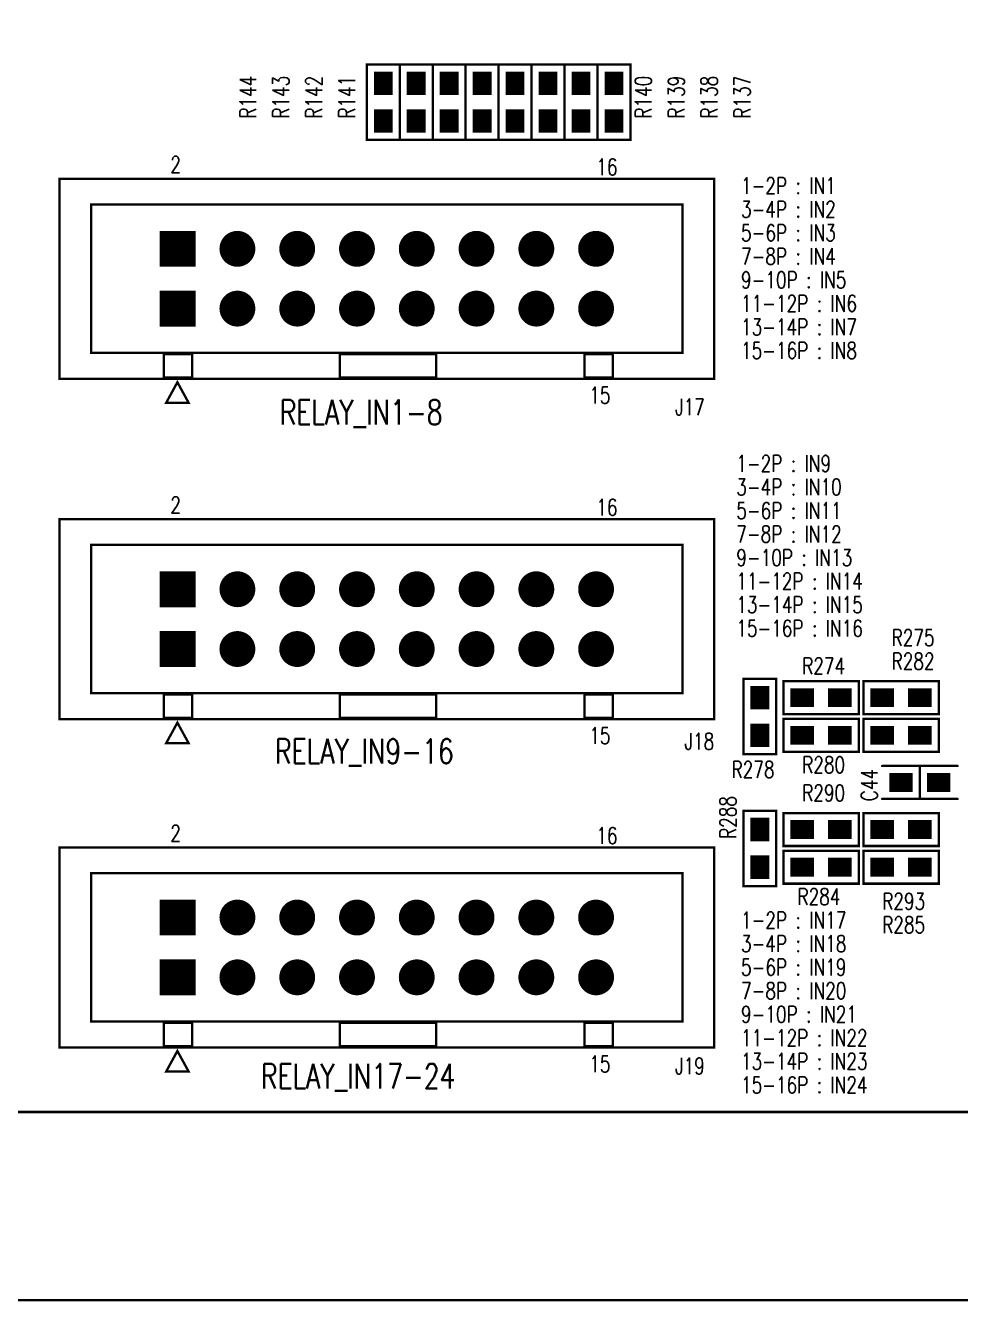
# Model space of a CAD drawing. Extents: x -22 to 239, y -29 to 162.
# Drawn here: x 103.8 to 143.5, y -8.1 to 46.2 of the extents above; entities that cross this region are included whole.
import ezdxf

# ---------------------------------------------------------------- set-up
doc = ezdxf.new("R2010")
doc.units = 0
for name, color, linetype in [('2D_LINE_00', 150, 'CONTINUOUS'), ('BOARD_OUTLINE_00', 255, 'CONTINUOUS'), ('DRIL_NPLTE_THRU_01', 5, 'CONTINUOUS'), ('DRIL_NPLTE_THRU_02', 106, 'CONTINUOUS'), ('DRIL_NPLTE_THRU_03', 96, 'CONTINUOUS'), ('DRIL_NPLTE_THRU_04', 34, 'CONTINUOUS'), ('DRIL_PLTE_THRU_01', 5, 'CONTINUOUS'), ('DRIL_PLTE_THRU_02', 106, 'CONTINUOUS'), ('DRIL_PLTE_THRU_03', 96, 'CONTINUOUS'), ('DRIL_PLTE_THRU_04', 34, 'CONTINUOUS'), ('DRIL_SYMBOL', 255, 'CONTINUOUS'), ('PADS_BOT', 43, 'CONTINUOUS'), ('PADS_INNER', 186, 'CONTINUOUS'), ('PADS_TOP', 186, 'CONTINUOUS'), ('PART_NAME_01', 3, 'CONTINUOUS'), ('PART_TOP_2DLINE_00', 150, 'CONTINUOUS'), ('PART_TOP_TEXT_126', 255, 'CONTINUOUS'), ('TEXT_126', 255, 'CONTINUOUS')]:
    doc.layers.add(name, color=color, linetype=linetype)
doc.styles.add('W0$1', font='simplex', dxfattribs={"width": 0.75})
doc.styles.add('W0$15', font='simplex', dxfattribs={"width": 0.75})

# ---------------------------------------------------------------- blocks, each defined once
blk = doc.blocks.new('BOARD_100')
at = {"layer": 'BOARD_OUTLINE_00', "const_width": 0.1}
blk.add_lwpolyline([(0, -1, -0.414214), (1, 0), (237, 0, -0.414214), (238, -1), (238, -149, -0.414214), (237, -150), (1, -150, -0.414214), (0, -149)], format="xyb", close=True, dxfattribs=at)
blk = doc.blocks.new('DRAWING_3')
at = {"layer": '2D_LINE_00', "const_width": 0.1}
blk.add_lwpolyline([(0.052, -1.226), (238.052, -1.226), (238.052, -9.226), (0.052, -9.226)], close=True, dxfattribs=at)
blk = doc.blocks.new('SMOOTH_0$1')
at = {"const_width": 0.05}
blk.add_lwpolyline([(-0.025, 0, 1), (0.025, 0, 1)], format="xyb", close=True, dxfattribs=at)
blk = doc.blocks.new('PART_BODY_TOP_36')
at = {"layer": 'PART_TOP_2DLINE_00', "const_width": 0.1}
for points in [[(-1.599946, 0.700024), (1.599946, 0.700024)], [(0, 0.700024), (0, -0.700024)], [(-1.599946, -0.700024), (1.599946, -0.700024)]]:
    blk.add_lwpolyline(points, dxfattribs=at)
at = {"layer": 'PART_TOP_2DLINE_00'}
for p in [(-1.599946, 0.700024), (0, 0.700024), (1.599946, 0.700024), (-1.599946, -0.700024), (0, -0.700024), (1.599946, -0.700024)]:
    blk.add_blockref('SMOOTH_0$1', p, dxfattribs=at)
blk = doc.blocks.new('DRIL_HOLE_0')
blk.add_lwpolyline([(0, 0, 1), (0, 0, 1)], format="xyb", close=True)
blk = doc.blocks.new('PAD_1')
blk.add_lwpolyline([(0, 0, 1), (0, 0, 1)], format="xyb", close=True)
blk = doc.blocks.new('PAD_25')
at = {"const_width": 0.8}
blk.add_lwpolyline([(-0.5, 0), (0.5, 0)], dxfattribs=at)
blk = doc.blocks.new('STK_TOP_43')
at = {"layer": 'DRIL_NPLTE_THRU_01'}
blk.add_blockref('DRIL_HOLE_0', (0, 0), dxfattribs=at)
at = {"layer": 'DRIL_NPLTE_THRU_02'}
blk.add_blockref('DRIL_HOLE_0', (0, 0), dxfattribs=at)
at = {"layer": 'DRIL_NPLTE_THRU_03'}
blk.add_blockref('DRIL_HOLE_0', (0, 0), dxfattribs=at)
at = {"layer": 'DRIL_NPLTE_THRU_04'}
blk.add_blockref('DRIL_HOLE_0', (0, 0), dxfattribs=at)
at = {"layer": 'PADS_BOT'}
blk.add_blockref('PAD_1', (0, 0), dxfattribs=at)
at = {"layer": 'PADS_INNER'}
blk.add_blockref('PAD_1', (0, 0), dxfattribs=at)
at = {"layer": 'PADS_TOP'}
blk.add_blockref('PAD_25', (0, 0), dxfattribs=at)
blk = doc.blocks.new('SYM_TOP_39')
for name, p in [('PART_BODY_TOP_36', (0, 0)), ('STK_TOP_43', (-0.8001, 0)), ('STK_TOP_43', (0.8001, 0))]:
    blk.add_blockref(name, p)
blk = doc.blocks.new('PART_TOP_85')
blk.add_blockref('SYM_TOP_39', (0, 0))
at = {"layer": 'PART_NAME_01', "style": 'W0$1', "width": 0.75}
blk.add_text('C44', height=0.7, rotation=90, dxfattribs=at).set_placement((-1.8, -0.8))
blk = doc.blocks.new('PART_BODY_TOP_45')
at = {"layer": 'PART_TOP_2DLINE_00', "const_width": 0.1}
blk.add_lwpolyline([(-1.599946, 0.700024), (1.599946, 0.700024), (1.599946, -0.700024), (-1.599946, -0.700024), (-1.599946, 0.700024)], dxfattribs=at)
at = {"layer": 'PART_TOP_2DLINE_00'}
for p in [(-1.599946, 0.700024), (-1.599946, 0.700024), (1.599946, 0.700024), (-1.599946, -0.700024), (1.599946, -0.700024)]:
    blk.add_blockref('SMOOTH_0$1', p, dxfattribs=at)
blk = doc.blocks.new('SYM_TOP_48')
for name, p in [('PART_BODY_TOP_45', (0, 0)), ('STK_TOP_43', (-0.8001, 0)), ('STK_TOP_43', (0.8001, 0))]:
    blk.add_blockref(name, p)
blk = doc.blocks.new('PART_TOP_206')
blk.add_blockref('SYM_TOP_48', (0, 0))
at = {"layer": 'PART_NAME_01', "style": 'W0$1', "width": 0.75}
blk.add_text('R137', height=0.7, dxfattribs=at).set_placement((-0.7, -5.8))
blk = doc.blocks.new('PART_TOP_207')
blk.add_blockref('SYM_TOP_48', (0, 0))
at = {"layer": 'PART_NAME_01', "style": 'W0$1', "width": 0.75}
blk.add_text('R138', height=0.7, dxfattribs=at).set_placement((-0.7, -5.8))
blk = doc.blocks.new('PART_TOP_208')
blk.add_blockref('SYM_TOP_48', (0, 0))
at = {"layer": 'PART_NAME_01', "style": 'W0$1', "width": 0.75}
blk.add_text('R139', height=0.7, dxfattribs=at).set_placement((-0.7, -5.8))
blk = doc.blocks.new('PART_TOP_210')
blk.add_blockref('SYM_TOP_48', (0, 0))
at = {"layer": 'PART_NAME_01', "style": 'W0$1', "width": 0.75}
blk.add_text('R140', height=0.7, dxfattribs=at).set_placement((-0.7, -5.8))
blk = doc.blocks.new('PART_TOP_211')
blk.add_blockref('SYM_TOP_48', (0, 0))
at = {"layer": 'PART_NAME_01', "style": 'W0$1', "width": 0.75}
blk.add_text('R141', height=0.7, dxfattribs=at).set_placement((-0.7, 5.4))
blk = doc.blocks.new('PART_TOP_212')
blk.add_blockref('SYM_TOP_48', (0, 0))
at = {"layer": 'PART_NAME_01', "style": 'W0$1', "width": 0.75}
blk.add_text('R142', height=0.7, dxfattribs=at).set_placement((-0.7, 5.4))
blk = doc.blocks.new('PART_TOP_213')
blk.add_blockref('SYM_TOP_48', (0, 0))
at = {"layer": 'PART_NAME_01', "style": 'W0$1', "width": 0.75}
blk.add_text('R143', height=0.7, dxfattribs=at).set_placement((-0.7, 5.4))
blk = doc.blocks.new('PART_TOP_214')
blk.add_blockref('SYM_TOP_48', (0, 0))
at = {"layer": 'PART_NAME_01', "style": 'W0$1', "width": 0.75}
blk.add_text('R144', height=0.7, dxfattribs=at).set_placement((-0.7, 5.4))
blk = doc.blocks.new('PART_TOP_326')
blk.add_blockref('SYM_TOP_48', (0, 0))
at = {"layer": 'PART_NAME_01', "style": 'W0$1', "width": 0.75}
blk.add_text('R274', height=0.7, dxfattribs=at).set_placement((-0.8, 1))
blk = doc.blocks.new('PART_TOP_327')
blk.add_blockref('SYM_TOP_48', (0, 0))
at = {"layer": 'PART_NAME_01', "style": 'W0$1', "width": 0.75}
blk.add_text('R275', height=0.7, dxfattribs=at).set_placement((-0.4, 2.2))
blk = doc.blocks.new('PART_TOP_330')
blk.add_blockref('SYM_TOP_48', (0, 0))
at = {"layer": 'PART_NAME_01', "style": 'W0$1', "width": 0.75}
blk.add_text('R278', height=0.7, rotation=270, dxfattribs=at).set_placement((-2.6, 1.2))
blk = doc.blocks.new('PART_TOP_333')
blk.add_blockref('SYM_TOP_48', (0, 0))
at = {"layer": 'PART_NAME_01', "style": 'W0$1', "width": 0.75}
blk.add_text('R280', height=0.7, dxfattribs=at).set_placement((-0.8, -1.6))
blk = doc.blocks.new('PART_TOP_335')
blk.add_blockref('SYM_TOP_48', (0, 0))
at = {"layer": 'PART_NAME_01', "style": 'W0$1', "width": 0.75}
blk.add_text('R282', height=0.7, rotation=180, dxfattribs=at).set_placement((0.4, -2.8))
blk = doc.blocks.new('PART_TOP_337')
blk.add_blockref('SYM_TOP_48', (0, 0))
at = {"layer": 'PART_NAME_01', "style": 'W0$1', "width": 0.75}
blk.add_text('R284', height=0.7, dxfattribs=at).set_placement((-1, -1.6))
blk = doc.blocks.new('PART_TOP_338')
blk.add_blockref('SYM_TOP_48', (0, 0))
at = {"layer": 'PART_NAME_01', "style": 'W0$1', "width": 0.75}
blk.add_text('R285', height=0.7, dxfattribs=at).set_placement((-0.8, -2.8))
blk = doc.blocks.new('PART_TOP_341')
blk.add_blockref('SYM_TOP_48', (0, 0))
at = {"layer": 'PART_NAME_01', "style": 'W0$1', "width": 0.75}
blk.add_text('R288', height=0.7, rotation=180, dxfattribs=at).set_placement((-0.4, -1))
blk = doc.blocks.new('PART_TOP_344')
blk.add_blockref('SYM_TOP_48', (0, 0))
at = {"layer": 'PART_NAME_01', "style": 'W0$1', "width": 0.75}
blk.add_text('R290', height=0.7, dxfattribs=at).set_placement((-0.8, 1.2))
blk = doc.blocks.new('PART_TOP_347')
blk.add_blockref('SYM_TOP_48', (0, 0))
at = {"layer": 'PART_NAME_01', "style": 'W0$1', "width": 0.75}
blk.add_text('R293', height=0.7, rotation=180, dxfattribs=at).set_placement((0.8, 3.4))
blk = doc.blocks.new('PART_BODY_TOP_54')
at = {"layer": 'PART_TOP_2DLINE_00', "const_width": 0.1}
for points in [[(-13.91, 4.25), (13.91, 4.25), (13.91, -4.25), (-13.91, -4.25)], [(-12.56, 3.15), (12.56, 3.15), (12.56, -3.15), (-12.56, -3.15)], [(-9.47, -3.2), (-8.27, -3.2), (-8.27, -4.2), (-9.47, -4.2)], [(-2, -3.2), (2.1, -3.2), (2.1, -4.2), (-2, -4.2)], [(8.4, -3.2), (9.6, -3.2), (9.6, -4.2), (8.4, -4.2)], [(-8.9, -4.39875), (-9.37625, -5.27), (-8.42375, -5.27)]]:
    blk.add_lwpolyline(points, close=True, dxfattribs=at)
at = {"layer": 'PART_TOP_2DLINE_00'}
for p in [(-13.91, 4.25), (13.91, 4.25), (-12.56, 3.15), (12.56, 3.15), (-12.56, -3.15), (-9.47, -3.2), (-8.27, -3.2), (-2, -3.2), (2.1, -3.2), (8.4, -3.2), (9.6, -3.2), (12.56, -3.15), (-13.91, -4.25), (-9.47, -4.2), (-8.27, -4.2), (-2, -4.2), (2.1, -4.2), (8.4, -4.2), (9.6, -4.2), (13.91, -4.25), (-8.9, -4.39875), (-9.37625, -5.27), (-8.42375, -5.27)]:
    blk.add_blockref('SMOOTH_0$1', p, dxfattribs=at)
at = {"layer": 'PART_TOP_TEXT_126', "style": 'W0$1', "width": 0.75}
for s, p in [('2', (-9.2, 4.5)), ('16', (8.9, 4.4)), ('15', (8.6, -5.3))]:
    blk.add_text(s, height=0.7, dxfattribs=at).set_placement(p)
blk = doc.blocks.new('DRIL_SYMBOL_0$889')
at = {"layer": 'DRIL_SYMBOL', "const_width": 0.0508}
for points in [[(-0.254, 0), (0.254, 0)], [(0, -0.254), (0, 0.254)]]:
    blk.add_lwpolyline(points, dxfattribs=at)
blk = doc.blocks.new('DRIL_HOLE_0$889')
at = {"const_width": 0.4445}
blk.add_lwpolyline([(-0.22225, 0, 1), (0.22225, 0, 1)], format="xyb", close=True, dxfattribs=at)
blk.add_blockref('DRIL_SYMBOL_0$889', (0, 0))
blk = doc.blocks.new('PAD_37')
at = {"const_width": 0.762}
blk.add_lwpolyline([(0, -0.381, 1), (0, 0.381, 1)], format="xyb", close=True, dxfattribs=at)
blk = doc.blocks.new('PAD_38')
at = {"const_width": 1.524}
blk.add_lwpolyline([(-0.762, 0), (0.762, 0)], dxfattribs=at)
blk = doc.blocks.new('STK_TOP_139')
at = {"layer": 'DRIL_PLTE_THRU_01'}
blk.add_blockref('DRIL_HOLE_0$889', (0, 0), dxfattribs=at)
at = {"layer": 'DRIL_PLTE_THRU_02'}
blk.add_blockref('DRIL_HOLE_0$889', (0, 0), dxfattribs=at)
at = {"layer": 'DRIL_PLTE_THRU_03'}
blk.add_blockref('DRIL_HOLE_0$889', (0, 0), dxfattribs=at)
at = {"layer": 'DRIL_PLTE_THRU_04'}
blk.add_blockref('DRIL_HOLE_0$889', (0, 0), dxfattribs=at)
at = {"layer": 'PADS_BOT'}
blk.add_blockref('PAD_38', (0, 0), dxfattribs=at)
at = {"layer": 'PADS_INNER'}
blk.add_blockref('PAD_37', (0, 0), dxfattribs=at)
at = {"layer": 'PADS_TOP'}
blk.add_blockref('PAD_38', (0, 0), dxfattribs=at)
blk = doc.blocks.new('STK_TOP_140')
at = {"layer": 'DRIL_PLTE_THRU_01'}
blk.add_blockref('DRIL_HOLE_0$889', (0, 0), dxfattribs=at)
at = {"layer": 'DRIL_PLTE_THRU_02'}
blk.add_blockref('DRIL_HOLE_0$889', (0, 0), dxfattribs=at)
at = {"layer": 'DRIL_PLTE_THRU_03'}
blk.add_blockref('DRIL_HOLE_0$889', (0, 0), dxfattribs=at)
at = {"layer": 'DRIL_PLTE_THRU_04'}
blk.add_blockref('DRIL_HOLE_0$889', (0, 0), dxfattribs=at)
at = {"layer": 'PADS_BOT'}
blk.add_blockref('PAD_37', (0, 0), dxfattribs=at)
at = {"layer": 'PADS_INNER'}
blk.add_blockref('PAD_38', (0, 0), dxfattribs=at)
at = {"layer": 'PADS_TOP'}
blk.add_blockref('PAD_37', (0, 0), dxfattribs=at)
blk = doc.blocks.new('STK_TOP_138')
at = {"layer": 'DRIL_PLTE_THRU_01'}
blk.add_blockref('DRIL_HOLE_0$889', (0, 0), dxfattribs=at)
at = {"layer": 'DRIL_PLTE_THRU_02'}
blk.add_blockref('DRIL_HOLE_0$889', (0, 0), dxfattribs=at)
at = {"layer": 'DRIL_PLTE_THRU_03'}
blk.add_blockref('DRIL_HOLE_0$889', (0, 0), dxfattribs=at)
at = {"layer": 'DRIL_PLTE_THRU_04'}
blk.add_blockref('DRIL_HOLE_0$889', (0, 0), dxfattribs=at)
at = {"layer": 'PADS_BOT'}
blk.add_blockref('PAD_37', (0, 0), dxfattribs=at)
at = {"layer": 'PADS_INNER'}
blk.add_blockref('PAD_37', (0, 0), dxfattribs=at)
at = {"layer": 'PADS_TOP'}
blk.add_blockref('PAD_37', (0, 0), dxfattribs=at)
blk = doc.blocks.new('SYM_TOP_57')
for name, p in [('PART_BODY_TOP_54', (0, 0)), ('STK_TOP_140', (-8.89, 1.27)), ('STK_TOP_138', (-6.35, 1.27)), ('STK_TOP_138', (-3.81, 1.27)), ('STK_TOP_138', (-1.27, 1.27)), ('STK_TOP_138', (1.27, 1.27)), ('STK_TOP_138', (3.81, 1.27)), ('STK_TOP_138', (6.35, 1.27)), ('STK_TOP_138', (8.89, 1.27)), ('STK_TOP_139', (-8.89, -1.27)), ('STK_TOP_138', (-6.35, -1.27)), ('STK_TOP_138', (-3.81, -1.27)), ('STK_TOP_138', (-1.27, -1.27)), ('STK_TOP_138', (1.27, -1.27)), ('STK_TOP_138', (3.81, -1.27)), ('STK_TOP_138', (6.35, -1.27)), ('STK_TOP_138', (8.89, -1.27))]:
    blk.add_blockref(name, p)
blk = doc.blocks.new('PART_TOP_574')
blk.add_blockref('SYM_TOP_57', (0, 0))
at = {"layer": 'PART_NAME_01', "style": 'W0$1', "width": 0.75}
blk.add_text('J17', height=0.7, dxfattribs=at).set_placement((12.247, -5.8))
blk = doc.blocks.new('PART_TOP_575')
blk.add_blockref('SYM_TOP_57', (0, 0))
at = {"layer": 'PART_NAME_01', "style": 'W0$1', "width": 0.75}
blk.add_text('J18', height=0.7, dxfattribs=at).set_placement((12.646954, -5.53756))
blk = doc.blocks.new('PART_TOP_576')
blk.add_blockref('SYM_TOP_57', (0, 0))
at = {"layer": 'PART_NAME_01', "style": 'W0$1', "width": 0.75}
blk.add_text('J19', height=0.7, dxfattribs=at).set_placement((12.247, -5.391))

msp = doc.modelspace()

# ---------------------------------------------------------------- block references
for name, p in [('BOARD_100', (0, 150)), ('PART_TOP_574', (119.153, 35.4)), ('PART_TOP_575', (119.153, 20.938)), ('PART_TOP_327', (141, 17.6)), ('PART_TOP_326', (137.6, 17.6)), ('PART_TOP_333', (137.6, 16)), ('PART_TOP_85', (141.8, 14)), ('PART_TOP_344', (137.6, 12)), ('PART_TOP_576', (119.153, 6.991)), ('PART_TOP_337', (137.6, 10.4)), ('PART_TOP_338', (141, 10.4)), ('DRAWING_3', (-0.052, 1.226))]:
    msp.add_blockref(name, p)
for name, p, rotation in [('PART_TOP_214', (119, 42.9), 90), ('PART_TOP_213', (120.4, 42.9), 90), ('PART_TOP_212', (121.8, 42.9), 90), ('PART_TOP_211', (123.2, 42.9), 90), ('PART_TOP_210', (124.6, 42.9), 90), ('PART_TOP_208', (126, 42.9), 90), ('PART_TOP_207', (127.4, 42.9), 90), ('PART_TOP_206', (128.8, 42.9), 90), ('PART_TOP_335', (141, 16), 180), ('PART_TOP_330', (135, 16.8), 90), ('PART_TOP_341', (135, 11.2), 270), ('PART_TOP_347', (141, 12), 180)]:
    msp.add_blockref(name, p, dxfattribs=dict(rotation=rotation))

# ---------------------------------------------------------------- texts
at = {"layer": 'TEXT_126', "width": 0.75}
for s, height, style, p in [('1-2P : IN1', 0.7, 'W0$1', (134.2, 39)), ('3-4P : IN2', 0.7, 'W0$1', (134.2, 38)), ('5-6P : IN3', 0.7, 'W0$1', (134.2, 37)), ('7-8P : IN4', 0.7, 'W0$1', (134.2, 36)), ('9-10P : IN5', 0.7, 'W0$1', (134.2, 35)), ('11-12P : IN6', 0.7, 'W0$1', (134.2, 34)), ('13-14P : IN7', 0.7, 'W0$1', (134.2, 33)), ('15-16P : IN8', 0.7, 'W0$1', (134.2, 32)), ('RELAY_IN1-8', 1.05, 'W0$15', (114.6, 29.2)), ('1-2P : IN9', 0.7, 'W0$1', (134, 27.2)), ('3-4P : IN10', 0.7, 'W0$1', (134, 26.2)), ('5-6P : IN11', 0.7, 'W0$1', (134, 25.2)), ('7-8P : IN12', 0.7, 'W0$1', (134, 24.2)), ('9-10P : IN13', 0.7, 'W0$1', (134, 23.2)), ('11-12P : IN14', 0.7, 'W0$1', (134, 22.2)), ('13-14P : IN15', 0.7, 'W0$1', (134, 21.2)), ('15-16P : IN16', 0.7, 'W0$1', (134, 20.2)), ('RELAY_IN9-16', 1.05, 'W0$15', (114.4, 14.8)), ('1-2P : IN17', 0.7, 'W0$1', (134.2, 7.8)), ('3-4P : IN18', 0.7, 'W0$1', (134.2, 6.8)), ('5-6P : IN19', 0.7, 'W0$1', (134.2, 5.8)), ('7-8P : IN20', 0.7, 'W0$1', (134.2, 4.8)), ('9-10P : IN21', 0.7, 'W0$1', (134.2, 3.8)), ('11-12P : IN22', 0.7, 'W0$1', (134.2, 2.8)), ('13-14P : IN23', 0.7, 'W0$1', (134.2, 1.8)), ('RELAY_IN17-24', 1.05, 'W0$15', (113.8, 1)), ('15-16P : IN24', 0.7, 'W0$1', (134.2, 0.8))]:
    msp.add_text(s, height=height, dxfattribs=dict(at, style=style)).set_placement(p)

doc.saveas('drawing.dxf')
